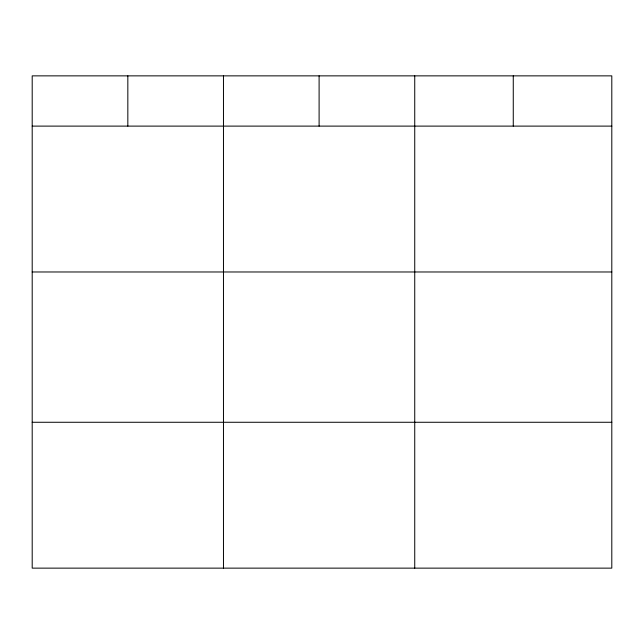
<?xml version="1.0" encoding="UTF-8"?>
<svg xmlns="http://www.w3.org/2000/svg" width="644" height="644" viewBox="0 0 644 644"><rect width="100%" height="100%" fill="white"/><g stroke="black" fill="none" stroke-linecap="round" stroke-linejoin="round"><path stroke-width="0.97" d="M611.8 126.111L611.8 568.137L32.2 568.137L32.2 75.863L611.8 75.863L611.8 126.111L32.2 126.111M32.2 271.977L611.8 271.977M32.2 422.271L611.8 422.271M513.268 75.863L513.268 126.111M414.736 75.863L414.736 568.137M319.102 75.863L319.102 126.111M223.468 75.863L223.468 568.137M127.834 75.863L127.834 126.111"/></g></svg>
